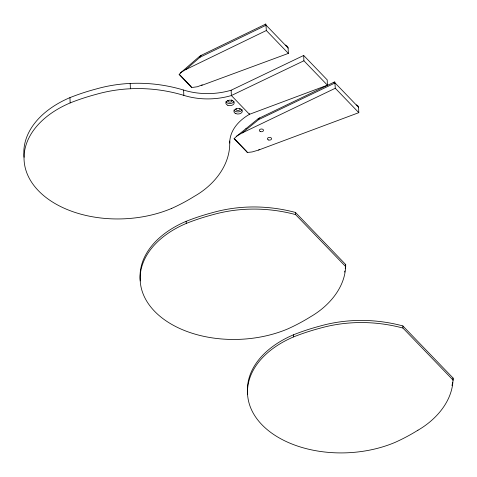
<?xml version="1.0" encoding="UTF-8"?>
<svg xmlns="http://www.w3.org/2000/svg" width="477" height="477" viewBox="0 0 477 477"><rect width="100%" height="100%" fill="white"/><g stroke="black" fill="none" stroke-linecap="round" stroke-linejoin="round"><path stroke-width="0.72" d="M140.321 280.947A96.98 63.238 -2.3 0 1 186.173 221.31A174.308 113.663 -2.3 0 1 212.289 212.706C239.317 204.955 268.384 205.205 295.49 212.462L345.7 264.568L345.592 265.898M345.7 264.568C345.765 287.029 329.16 306.037 310.575 316.746A174.314 113.669 -2.3 0 1 287.869 328.868A96.98 63.238 -2.3 0 1 154.506 311.201A96.98 63.238 -2.3 0 1 186.257 223.433L186.173 221.31M247.688 394.419A96.98 63.238 -2.3 0 1 293.54 334.776A174.308 113.663 -2.3 0 1 319.656 326.173C346.684 318.427 375.751 318.678 402.856 325.928L453.067 378.04L452.906 379.93M453.067 378.04C453.132 400.501 436.527 419.51 417.941 430.218M345.241 268.724L345.402 267.597M452.423 383.317L452.607 382.196M344.603 272.093L344.841 270.972M451.969 385.559L452.208 384.444M265.152 24.887L265.689 24.1M333.906 82.76L334.854 81.99L335.283 88.257L358.799 112.661L258.468 150.1L252.154 151.942L247.378 152.485L234.1 138.706L236.807 136.088L241.571 133.238L335.283 88.257M179.173 74.34L181.546 72.069L185.458 69.72L266.333 30.516L265.892 24.142M199.678 56.256L180.354 73.035M185.893 69.505L200.018 57.24A4.21 1.771 64.1 0 1 201.216 55.588M245.899 128.712L258.14 118.761M242.179 132.94L258.564 119.661L335.069 82.938L358.585 107.343L358.799 112.661M236.359 136.422L245.977 128.653M191.682 87.547L179.09 74.472A3.929 1.497 67 0 1 180.127 75.145L190.609 86.021A3.929 1.497 67 0 1 191.682 87.547L197.496 86.725L202.284 84.84M258.647 150.034L259.75 149.283M334.615 81.907L258.922 118.296A4.025 1.705 63.9 0 0 258.564 119.661A4.382 0.495 46.9 0 1 258.707 119.023M200.638 55.624L265.755 24.083M24.088 157.267A96.98 63.238 -2.3 0 1 69.946 97.624A174.308 113.663 -2.3 0 1 96.056 89.02C124.533 80.851 155.311 81.519 183.609 90.052A56.119 36.598 -2.3 0 0 231.148 90.225L303.688 55.463L327.198 79.868L327.413 85.18L249.459 114.319A56.119 36.598 -2.3 0 0 229.759 143.04C229.866 165.907 213.559 185.452 194.473 196.25A174.314 113.669 -2.3 0 1 171.774 208.371M303.688 55.463L303.903 60.776L231.363 95.537A56.119 36.598 -2.3 0 1 183.824 95.364C155.52 86.826 124.747 86.176 96.265 94.321A174.308 113.663 -2.3 0 0 70.149 102.925A96.98 63.238 -2.3 0 0 38.41 190.705A96.98 63.238 -2.3 0 0 171.744 208.371M201.276 85.55L288.376 53.4L288.066 47.557L287.16 46.221L285.479 45.053M259.238 118.087L259.637 118.046M345.783 266.697L295.573 214.584C268.468 207.322 239.406 207.096 212.366 214.817A174.308 113.663 -2.3 0 0 186.251 223.427M453.15 380.169L402.94 328.057C375.834 320.794 346.773 320.568 319.733 328.289A174.308 113.663 -2.3 0 0 293.617 336.893A96.98 63.238 -2.3 0 0 261.879 424.667A96.98 63.238 -2.3 0 0 395.212 442.334A174.314 113.669 -2.3 0 0 417.93 430.206M356.54 104.839L358.036 106.073L358.585 107.343M303.903 60.776L327.413 85.18M288.162 48.082L266.118 25.203L200.018 57.24A4.21 0.632 49 0 1 200.227 56.423M266.333 30.516L288.376 53.4M402.856 325.928L402.94 328.057M295.49 212.462L295.573 214.584M293.54 334.776L293.623 336.905M249.429 113.657L249.459 114.319L231.363 95.537L231.148 90.225M229.681 141.049L229.759 143.04M183.609 90.052L183.824 95.364M130.185 83.409L130.394 88.728M69.946 97.624L70.161 102.937M247.378 152.485A4.4 1.675 67 0 0 246.305 151.018L235.143 139.433A4.4 1.675 67 0 0 234.1 138.706M242.119 109.692A4.21 2.743 -2.3 0 1 238.106 111.898A4.21 2.743 -2.3 0 1 233.974 109.984M239.913 108.5A2.105 1.371 -2.3 0 1 237.94 110.527A2.105 1.371 -2.3 0 1 236.222 108.488M233.915 101.583A4.21 2.743 -2.3 0 1 229.807 103.509A4.21 2.743 -2.3 0 1 225.895 101.595M231.631 99.902A2.105 1.371 -2.3 0 1 230.266 102.114A2.105 1.371 -2.3 0 1 227.958 100.355M268.396 139.952A2.105 1.371 -2.3 0 0 271.598 138.747A2.105 1.371 -2.3 0 0 268.497 137.573A2.105 1.371 -2.3 0 0 268.396 139.952M260.311 131.563A2.105 1.371 -2.3 0 0 263.513 130.358A2.105 1.371 -2.3 0 0 260.412 129.184A2.105 1.371 -2.3 0 0 260.311 131.563M235.912 113.669A4.21 2.743 -2.3 0 0 242.316 111.254A4.21 2.743 -2.3 0 0 236.109 108.911A4.21 2.743 -2.3 0 0 235.912 113.669M227.827 105.28A4.21 2.743 -2.3 0 0 234.237 102.865A4.21 2.743 -2.3 0 0 228.03 100.522A4.21 2.743 -2.3 0 0 227.827 105.28"/></g></svg>
